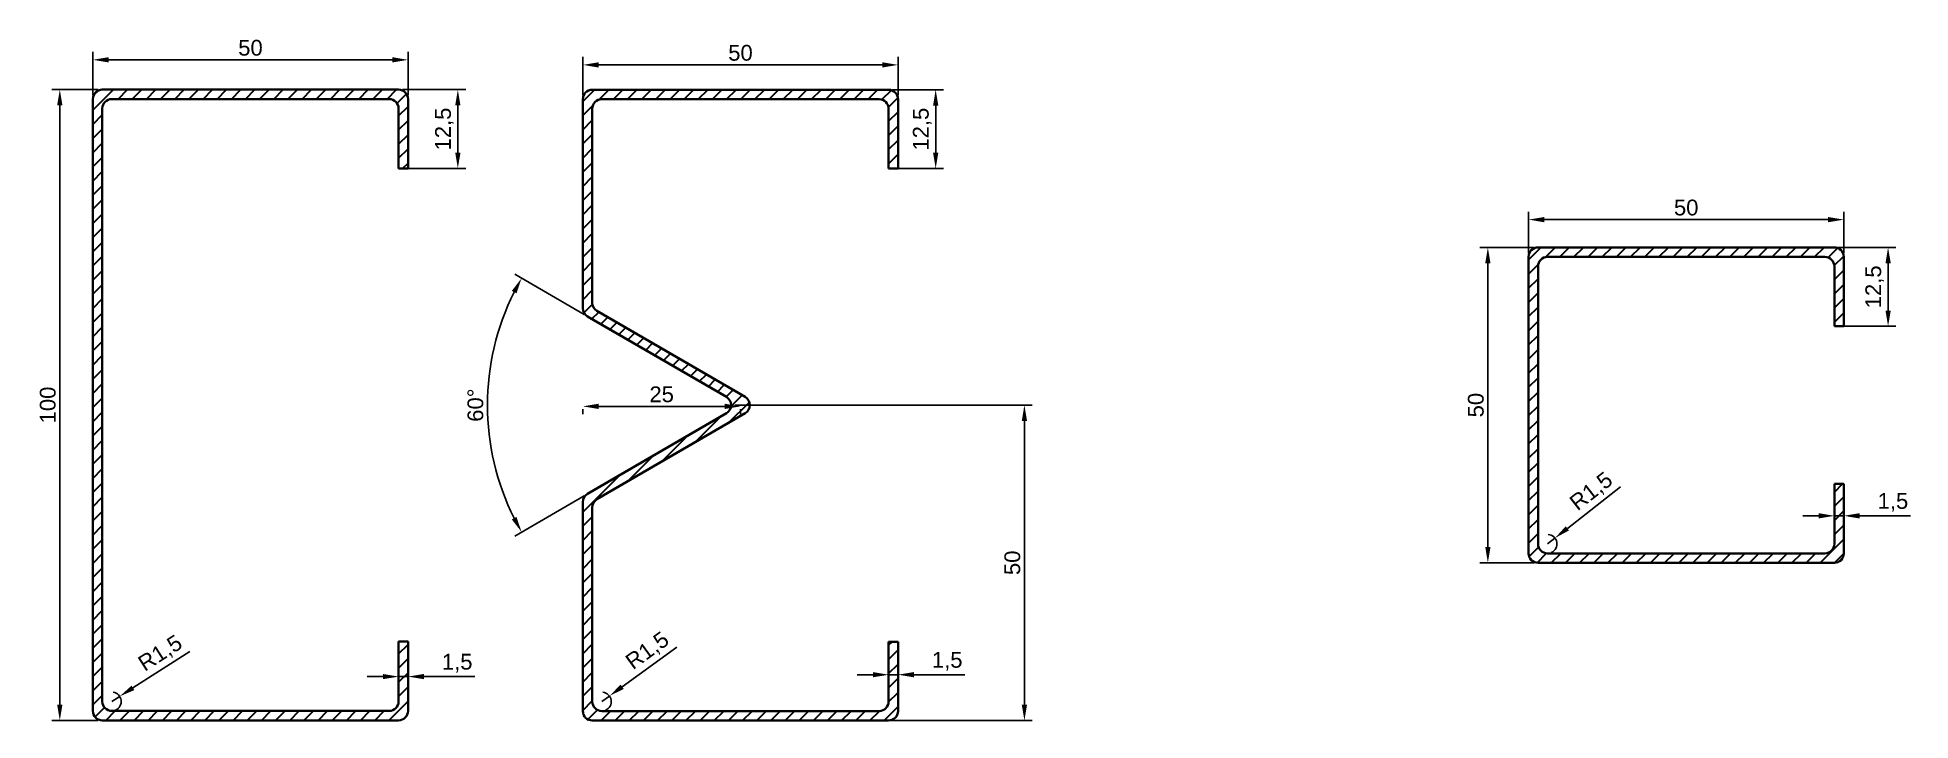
# Model space of a CAD drawing. Header units: millimetres. Extents: x 2453 to 2750, y 1783 to 1892.
import ezdxf

# ---------------------------------------------------------------- set-up
doc = ezdxf.new("R2010")
doc.units = ezdxf.units.MM
doc.layers.add('hachura', color=7, linetype='Continuous')
doc.layers.add('perfil', color=7, linetype='ZIGUEZAGUE', lineweight=35)
doc.styles.get("Standard").update_dxf_attribs({"font": 'arial.ttf'})
doc.linetypes.add('ZIGUEZAGUE', pattern='A,0.00254,-5.08,[131,ltypeshp.shx,S=5.08,R=0,X=-5.08,Y=0],-10.16,[131,ltypeshp.shx,S=5.08,R=180,X=5.08,Y=0],-5.08', length=20.32254)
doc.dimstyles.new('ISO-25', dxfattribs={"dimtxt": 2.5, "dimasz": 2.5, "dimexe": 1.25, "dimexo": 0.625, "dimtad": 1, "dimtxsty": 'Standard', "dimcen": 2.5, "dimadec": 0, "dimazin": 0, "dimtfac": 1, "dimtmove": 0, "dimatfit": 3, "dimfxl": 1, "dimarcsym": 0})

# ---------------------------------------------------------------- blocks, each defined once
blk = doc.blocks.new('*D1')
at = {"color": 0, "lineweight": -2, "transparency": 16777216}
for p, q in [((2462.38, 1883.3), (2455.02, 1883.3)), ((2456.27, 1785.8), (2456.27, 1880.8)), ((2462.38, 1783.3), (2455.02, 1783.3))]:
    blk.add_line(p, q, dxfattribs=at)
at = {"color": 0, "lineweight": 30, "transparency": 16777216}
for points in [[(2455.85, 1880.8), (2456.69, 1880.8), (2456.27, 1883.3)], [(2455.85, 1785.8), (2456.69, 1785.8), (2456.27, 1783.3)]]:
    blk.add_solid(points, dxfattribs=at)
at = {"color": 0, "transparency": 16777216, "insert": (2454.37, 1833.3), "char_height": 2.5, "attachment_point": 5, "rotation": 90}
blk.add_mtext('100', dxfattribs=at)
blk = doc.blocks.new('*D2')
at = {"color": 0, "lineweight": -2, "transparency": 16777216}
for p, q in [((2461.51, 1882.43), (2461.51, 1889.27)), ((2509.01, 1888.02), (2464.01, 1888.02)), ((2511.51, 1882.43), (2511.51, 1889.27))]:
    blk.add_line(p, q, dxfattribs=at)
at = {"color": 0, "lineweight": 30, "transparency": 16777216}
for points in [[(2464.01, 1888.44), (2464.01, 1887.61), (2461.51, 1888.02)], [(2509.01, 1888.44), (2509.01, 1887.61), (2511.51, 1888.02)]]:
    blk.add_solid(points, dxfattribs=at)
at = {"color": 0, "transparency": 16777216, "insert": (2486.51, 1889.92), "char_height": 2.5, "attachment_point": 5}
blk.add_mtext('50', dxfattribs=at)
blk = doc.blocks.new('*D3')
at = {"color": 0, "lineweight": -2, "transparency": 16777216}
for p, q in [((2510.63, 1883.3), (2520.65, 1883.3)), ((2519.4, 1880.8), (2519.4, 1873.3)), ((2510.63, 1870.8), (2520.65, 1870.8))]:
    blk.add_line(p, q, dxfattribs=at)
at = {"color": 0, "lineweight": 30, "transparency": 16777216}
for points in [[(2518.99, 1880.8), (2519.82, 1880.8), (2519.4, 1883.3)], [(2518.99, 1873.3), (2519.82, 1873.3), (2519.4, 1870.8)]]:
    blk.add_solid(points, dxfattribs=at)
at = {"color": 0, "transparency": 16777216, "insert": (2517.28, 1877.05), "char_height": 2.5, "attachment_point": 5, "rotation": 90}
blk.add_mtext('12,5', dxfattribs=at)
blk = doc.blocks.new('*D4')
at = {"color": 0, "lineweight": -2, "transparency": 16777216}
for p, q in [((2510.01, 1795.18), (2510.01, 1788.99)), ((2511.51, 1795.18), (2511.51, 1788.99)), ((2507.51, 1790.24), (2505.01, 1790.24)), ((2510.01, 1790.24), (2511.51, 1790.24)), ((2514.01, 1790.24), (2522.09, 1790.24))]:
    blk.add_line(p, q, dxfattribs=at)
at = {"color": 0, "lineweight": 30, "transparency": 16777216}
for points in [[(2507.51, 1790.66), (2507.51, 1789.83), (2510.01, 1790.24)], [(2514.01, 1790.66), (2514.01, 1789.83), (2511.51, 1790.24)]]:
    blk.add_solid(points, dxfattribs=at)
at = {"color": 0, "transparency": 16777216, "insert": (2519.3, 1792.37), "char_height": 2.5, "attachment_point": 5}
blk.add_mtext('1,5', dxfattribs=at)
blk = doc.blocks.new('*D5')
at = {"color": 0, "lineweight": -2, "transparency": 16777216}
for p, q in [((2476.89, 1794.24), (2467.87, 1788.46)), ((2464.51, 1786.3), (2465.77, 1787.11))]:
    blk.add_line(p, q, dxfattribs=at)
blk.add_arc((2464.51, 1786.3), 1.5, 293.8732, 80.4173, dxfattribs=at)
at = {"color": 0, "lineweight": 30, "transparency": 16777216}
blk.add_solid([(2467.65, 1788.81), (2468.1, 1788.11), (2465.77, 1787.11)], dxfattribs=at)
at = {"color": 0, "transparency": 16777216, "insert": (2472.29, 1793.82), "char_height": 2.5, "attachment_point": 5, "rotation": 32.6708}
blk.add_mtext('R1,5', dxfattribs=at)
blk = doc.blocks.new('*D6')
at = {"color": 0, "lineweight": -2, "transparency": 16777216}
for p, q in [((2554.13, 1794.93), (2545.46, 1788.63)), ((2542.23, 1786.28), (2543.44, 1787.16))]:
    blk.add_line(p, q, dxfattribs=at)
blk.add_arc((2542.23, 1786.28), 1.5, 293.8732, 83.7438, dxfattribs=at)
at = {"color": 0, "lineweight": 30, "transparency": 16777216}
blk.add_solid([(2545.22, 1788.97), (2545.71, 1788.29), (2543.44, 1787.16)], dxfattribs=at)
at = {"color": 0, "transparency": 16777216, "insert": (2549.56, 1794.23), "char_height": 2.5, "attachment_point": 5, "rotation": 35.9973}
blk.add_mtext('R1,5', dxfattribs=at)
blk = doc.blocks.new('*D7')
at = {"color": 0, "lineweight": -2, "transparency": 16777216}
for p, q in [((2539.23, 1882.4), (2539.23, 1888.47)), ((2541.73, 1887.22), (2586.73, 1887.22)), ((2589.23, 1882.4), (2589.23, 1888.47))]:
    blk.add_line(p, q, dxfattribs=at)
at = {"color": 0, "lineweight": 30, "transparency": 16777216}
for points in [[(2541.73, 1887.63), (2541.73, 1886.8), (2539.23, 1887.22)], [(2586.73, 1887.63), (2586.73, 1886.8), (2589.23, 1887.22)]]:
    blk.add_solid(points, dxfattribs=at)
at = {"color": 0, "transparency": 16777216, "insert": (2564.23, 1889.12), "char_height": 2.5, "attachment_point": 5}
blk.add_mtext('50', dxfattribs=at)
blk = doc.blocks.new('*D8')
at = {"color": 0, "lineweight": -2, "transparency": 16777216}
for p, q in [((2588.35, 1883.28), (2596.44, 1883.28)), ((2595.19, 1880.78), (2595.19, 1873.28)), ((2588.35, 1870.78), (2596.44, 1870.78))]:
    blk.add_line(p, q, dxfattribs=at)
at = {"color": 0, "lineweight": 30, "transparency": 16777216}
for points in [[(2594.78, 1880.78), (2595.61, 1880.78), (2595.19, 1883.28)], [(2594.78, 1873.28), (2595.61, 1873.28), (2595.19, 1870.78)]]:
    blk.add_solid(points, dxfattribs=at)
at = {"color": 0, "transparency": 16777216, "insert": (2593.06, 1877.03), "char_height": 2.5, "attachment_point": 5, "rotation": 90}
blk.add_mtext('12,5', dxfattribs=at)
blk = doc.blocks.new('*D9')
at = {"color": 0, "lineweight": -2, "transparency": 16777216}
for p, q in [((2587.73, 1795.15), (2587.73, 1789.29)), ((2589.23, 1795.15), (2589.23, 1789.29)), ((2585.23, 1790.54), (2582.73, 1790.54)), ((2587.73, 1790.54), (2589.23, 1790.54)), ((2591.73, 1790.54), (2599.81, 1790.54))]:
    blk.add_line(p, q, dxfattribs=at)
at = {"color": 0, "lineweight": 30, "transparency": 16777216}
for points in [[(2585.23, 1790.96), (2585.23, 1790.13), (2587.73, 1790.54)], [(2591.73, 1790.96), (2591.73, 1790.13), (2589.23, 1790.54)]]:
    blk.add_solid(points, dxfattribs=at)
at = {"color": 0, "transparency": 16777216, "insert": (2597.02, 1792.67), "char_height": 2.5, "attachment_point": 5}
blk.add_mtext('1,5', dxfattribs=at)
blk = doc.blocks.new('*D10')
at = {"color": 0, "lineweight": -2, "transparency": 16777216}
for p, q in [((2689.23, 1857.4), (2689.23, 1863.94)), ((2739.23, 1857.4), (2739.23, 1863.94)), ((2691.73, 1862.69), (2736.73, 1862.69))]:
    blk.add_line(p, q, dxfattribs=at)
at = {"color": 0, "transparency": 16777216}
for points in [[(2691.73, 1863.1), (2691.73, 1862.27), (2689.23, 1862.69)], [(2736.73, 1863.1), (2736.73, 1862.27), (2739.23, 1862.69)]]:
    blk.add_solid(points, dxfattribs=at)
at = {"color": 0, "transparency": 16777216, "insert": (2714.23, 1864.59), "char_height": 2.5, "attachment_point": 5}
blk.add_mtext('50', dxfattribs=at)
blk = doc.blocks.new('*D11')
at = {"color": 0, "lineweight": -2, "transparency": 16777216}
for p, q in [((2690.1, 1858.28), (2681.52, 1858.28)), ((2682.77, 1855.78), (2682.77, 1810.78)), ((2690.1, 1808.28), (2681.52, 1808.28))]:
    blk.add_line(p, q, dxfattribs=at)
at = {"color": 0, "transparency": 16777216}
for points in [[(2682.36, 1855.78), (2683.19, 1855.78), (2682.77, 1858.28)], [(2682.36, 1810.78), (2683.19, 1810.78), (2682.77, 1808.28)]]:
    blk.add_solid(points, dxfattribs=at)
at = {"color": 0, "transparency": 16777216, "insert": (2680.87, 1833.28), "char_height": 2.5, "attachment_point": 5, "rotation": 90}
blk.add_mtext('50', dxfattribs=at)
blk = doc.blocks.new('*D12')
at = {"color": 0, "lineweight": -2, "transparency": 16777216}
for p, q in [((2737.73, 1820.15), (2737.73, 1814.48)), ((2739.23, 1820.15), (2739.23, 1814.48)), ((2735.23, 1815.73), (2732.73, 1815.73)), ((2737.73, 1815.73), (2739.23, 1815.73)), ((2741.73, 1815.73), (2749.81, 1815.73))]:
    blk.add_line(p, q, dxfattribs=at)
at = {"color": 0, "transparency": 16777216}
for points in [[(2735.23, 1816.15), (2735.23, 1815.31), (2737.73, 1815.73)], [(2741.73, 1816.15), (2741.73, 1815.31), (2739.23, 1815.73)]]:
    blk.add_solid(points, dxfattribs=at)
at = {"color": 0, "transparency": 16777216, "insert": (2747.02, 1817.86), "char_height": 2.5, "attachment_point": 5}
blk.add_mtext('1,5', dxfattribs=at)
blk = doc.blocks.new('*D13')
at = {"color": 0, "lineweight": -2, "transparency": 16777216}
for p, q in [((2703.82, 1820.34), (2695.38, 1813.74)), ((2692.23, 1811.28), (2693.41, 1812.2))]:
    blk.add_line(p, q, dxfattribs=at)
blk.add_arc((2692.23, 1811.28), 1.5, 293.8732, 85.752, dxfattribs=at)
at = {"color": 0, "transparency": 16777216}
blk.add_solid([(2695.12, 1814.07), (2695.63, 1813.41), (2693.41, 1812.2)], dxfattribs=at)
at = {"color": 0, "transparency": 16777216, "insert": (2699.27, 1819.49), "char_height": 2.5, "attachment_point": 5, "rotation": 38.0056}
blk.add_mtext('R1,5', dxfattribs=at)
blk = doc.blocks.new('*D14')
at = {"color": 0, "lineweight": -2, "transparency": 16777216}
for p, q in [((2738.35, 1858.28), (2747.5, 1858.28)), ((2746.25, 1855.78), (2746.25, 1848.28)), ((2738.35, 1845.78), (2747.5, 1845.78))]:
    blk.add_line(p, q, dxfattribs=at)
at = {"color": 0, "transparency": 16777216}
for points in [[(2745.84, 1855.78), (2746.67, 1855.78), (2746.25, 1858.28)], [(2745.84, 1848.28), (2746.67, 1848.28), (2746.25, 1845.78)]]:
    blk.add_solid(points, dxfattribs=at)
at = {"color": 0, "transparency": 16777216, "insert": (2744.13, 1852.03), "char_height": 2.5, "attachment_point": 5, "rotation": 90}
blk.add_mtext('12,5', dxfattribs=at)
blk = doc.blocks.new('*D16')
at = {"color": 0, "lineweight": -2, "transparency": 16777216}
for p, q in [((2539.43, 1847.66), (2528.44, 1854.03)), ((2539.43, 1818.9), (2528.44, 1812.52))]:
    blk.add_line(p, q, dxfattribs=at)
blk.add_arc((2564.23, 1833.28), 40.12, 153.457, 206.543, dxfattribs=at)
at = {"color": 0, "lineweight": 30, "transparency": 16777216}
for points in [[(2527.97, 1851.4), (2528.7, 1851.01), (2529.52, 1853.41)], [(2528.7, 1815.55), (2527.97, 1815.15), (2529.52, 1813.15)]]:
    blk.add_solid(points, dxfattribs=at)
at = {"color": 0, "transparency": 16777216, "insert": (2522.2, 1833.28), "char_height": 2.5, "attachment_point": 5, "rotation": 90}
blk.add_mtext('60°', dxfattribs=at)
blk = doc.blocks.new('*D19')
at = {"color": 0, "lineweight": -2, "transparency": 16777216}
for p, q in [((2561.73, 1833.08), (2541.73, 1833.08)), ((2539.23, 1832.65), (2539.23, 1831.83)), ((2564.23, 1832.65), (2564.23, 1831.83))]:
    blk.add_line(p, q, dxfattribs=at)
at = {"color": 0, "lineweight": 30, "transparency": 16777216}
for points in [[(2541.73, 1833.5), (2541.73, 1832.67), (2539.23, 1833.08)], [(2561.73, 1833.5), (2561.73, 1832.67), (2564.23, 1833.08)]]:
    blk.add_solid(points, dxfattribs=at)
at = {"color": 0, "lineweight": 30, "transparency": 16777216, "insert": (2551.73, 1834.98), "char_height": 2.5, "attachment_point": 5}
blk.add_mtext('25', dxfattribs=at)
blk = doc.blocks.new('*D20')
at = {"color": 0, "lineweight": -2, "transparency": 16777216}
for p, q in [((2563.36, 1833.28), (2610.51, 1833.28)), ((2609.26, 1830.78), (2609.26, 1785.78)), ((2563.36, 1783.28), (2610.51, 1783.28))]:
    blk.add_line(p, q, dxfattribs=at)
at = {"color": 0, "lineweight": 30, "transparency": 16777216}
for points in [[(2608.85, 1830.78), (2609.68, 1830.78), (2609.26, 1833.28)], [(2608.85, 1785.78), (2609.68, 1785.78), (2609.26, 1783.28)]]:
    blk.add_solid(points, dxfattribs=at)
at = {"color": 0, "lineweight": 30, "transparency": 16777216, "insert": (2607.36, 1808.28), "char_height": 2.5, "attachment_point": 5, "rotation": 90}
blk.add_mtext('50', dxfattribs=at)

msp = doc.modelspace()

# ---------------------------------------------------------------- hatches: boundary and pattern name
at = {"layer": 'hachura', "lineweight": 30}
h = msp.add_hatch(dxfattribs=at)
h.set_pattern_fill('ANSI31', color=0, scale=0.5)
h.paths.add_polyline_path([(2541.473, 1848.209, -0.2674174), (2540.726, 1849.507), (2540.726, 1880.279, -0.4142136), (2542.226, 1881.779), (2586.226, 1881.779, -0.4142136), (2587.726, 1880.279), (2587.726, 1870.779), (2589.226, 1870.779), (2589.226, 1881.779, 0.4142136), (2587.726, 1883.279), (2540.726, 1883.279, 0.4142136), (2539.226, 1881.779), (2539.226, 1848.643, 0.2674174), (2539.973, 1847.345), (2561.989, 1834.576, -0.5760277), (2561.989, 1831.981), (2539.973, 1819.212, 0.2674174), (2539.226, 1817.914), (2539.226, 1784.779, 0.4142136), (2540.726, 1783.279), (2587.726, 1783.279, 0.4142136), (2589.226, 1784.779), (2589.226, 1795.779), (2587.726, 1795.779), (2587.726, 1786.279, -0.4142136), (2586.226, 1784.779), (2542.226, 1784.779, -0.4142136), (2540.726, 1786.279), (2540.726, 1817.05, -0.2674174), (2541.473, 1818.348), (2564.979, 1831.981, 0.5760277), (2564.979, 1834.576)])
h.paths.add_polyline_path([(2461.508, 1881.802), (2461.508, 1784.802, 0.4142136), (2463.008, 1783.302), (2510.008, 1783.302, 0.4142136), (2511.508, 1784.802), (2511.508, 1795.802), (2510.008, 1795.802), (2510.008, 1786.302, -0.4142136), (2508.508, 1784.802), (2464.508, 1784.802, -0.4142136), (2463.008, 1786.302), (2463.008, 1880.302, -0.4142136), (2464.508, 1881.802), (2508.508, 1881.802, -0.4142136), (2510.008, 1880.302), (2510.008, 1870.802), (2511.508, 1870.802), (2511.508, 1881.802, 0.4142136), (2510.008, 1883.302), (2463.008, 1883.302, 0.4142136)])
h.paths.add_polyline_path([(2690.726, 1855.279, -0.4142136), (2692.226, 1856.779), (2736.226, 1856.779, -0.4142136), (2737.726, 1855.279), (2737.726, 1845.779), (2739.226, 1845.779), (2739.226, 1856.779, 0.4142136), (2737.726, 1858.279), (2690.726, 1858.279, 0.4142136), (2689.226, 1856.779), (2689.226, 1809.779, 0.4142136), (2690.726, 1808.279), (2737.726, 1808.279, 0.4142136), (2739.226, 1809.779), (2739.226, 1820.779), (2737.726, 1820.779), (2737.726, 1811.279, -0.4142136), (2736.226, 1809.779), (2692.226, 1809.779, -0.4142136), (2690.726, 1811.279)])

# ---------------------------------------------------------------- linework, layer by layer
at = {"layer": 'perfil', "linetype": 'ByBlock'}
for p, q in [((2461.508, 1881.802), (2461.508, 1784.802)), ((2463.008, 1883.302), (2510.008, 1883.302)), ((2508.508, 1881.802), (2464.508, 1881.802)), ((2511.508, 1881.802), (2511.508, 1870.802)), ((2463.008, 1880.302), (2463.008, 1786.302)), ((2510.008, 1870.802), (2510.008, 1880.302)), ((2511.508, 1870.802), (2510.008, 1870.802)), ((2689.226, 1856.779), (2689.226, 1809.779)), ((2690.726, 1858.279), (2737.726, 1858.279)), ((2736.226, 1856.779), (2692.226, 1856.779)), ((2739.226, 1856.779), (2739.226, 1845.779)), ((2690.726, 1855.279), (2690.726, 1811.279)), ((2737.726, 1845.779), (2737.726, 1855.279)), ((2739.226, 1845.779), (2737.726, 1845.779)), ((2737.726, 1811.279), (2737.726, 1820.779)), ((2737.726, 1820.779), (2739.226, 1820.779)), ((2739.226, 1809.779), (2739.226, 1820.779)), ((2692.226, 1809.779), (2736.226, 1809.779)), ((2690.726, 1808.279), (2737.726, 1808.279)), ((2510.008, 1786.302), (2510.008, 1795.802)), ((2510.008, 1795.802), (2511.508, 1795.802)), ((2511.508, 1784.802), (2511.508, 1795.802)), ((2463.008, 1783.302), (2510.008, 1783.302)), ((2464.508, 1784.802), (2508.508, 1784.802))]:
    msp.add_line(p, q, dxfattribs=at)
at = {"layer": 'perfil', "linetype": 'Continuous'}
for p, q in [((2539.226, 1881.779), (2539.226, 1848.643)), ((2540.726, 1883.279), (2587.726, 1883.279)), ((2542.226, 1881.779), (2586.226, 1881.779)), ((2589.226, 1881.779), (2589.226, 1870.779)), ((2540.726, 1880.279), (2540.726, 1849.507)), ((2587.726, 1880.279), (2587.726, 1870.779)), ((2589.226, 1870.779), (2587.726, 1870.779)), ((2564.979, 1834.576), (2541.473, 1848.209)), ((2561.989, 1834.576), (2539.973, 1847.345)), ((2561.989, 1831.981), (2539.973, 1819.212)), ((2564.979, 1831.981), (2541.473, 1818.348)), ((2539.226, 1817.914), (2539.226, 1784.779)), ((2540.726, 1817.05), (2540.726, 1786.279)), ((2587.726, 1786.279), (2587.726, 1795.779)), ((2589.226, 1795.779), (2587.726, 1795.779)), ((2589.226, 1784.779), (2589.226, 1795.779)), ((2540.726, 1783.279), (2587.726, 1783.279)), ((2542.226, 1784.779), (2586.226, 1784.779))]:
    msp.add_line(p, q, dxfattribs=at)
at = {"layer": 'perfil', "linetype": 'ByBlock'}
for centre, start, end in [((2463.008, 1881.802), 90, 180), ((2464.508, 1880.302), 90, 180), ((2508.508, 1880.302), 0, 90), ((2510.008, 1881.802), 0, 90), ((2690.726, 1856.779), 90, 180), ((2692.226, 1855.279), 90, 180), ((2736.226, 1855.279), 0, 90), ((2737.726, 1856.779), 0, 90), ((2690.726, 1809.779), 180, 270), ((2692.226, 1811.279), 180, 270), ((2736.226, 1811.279), 270, 0), ((2737.726, 1809.779), 270, 0), ((2464.508, 1786.302), 180, 270), ((2508.508, 1786.302), 270, 0), ((2463.008, 1784.802), 180, 270), ((2510.008, 1784.802), 270, 0)]:
    msp.add_arc(centre, 1.5, start, end, dxfattribs=at)
at = {"layer": 'perfil', "linetype": 'Continuous'}
for centre, start, end in [((2540.726, 1881.779), 90, 180), ((2542.226, 1880.279), 90, 180), ((2586.226, 1880.279), 0, 90), ((2587.726, 1881.779), 0, 90), ((2540.726, 1848.643), 180, 239.88627), ((2542.226, 1849.507), 180, 239.88627), ((2561.236, 1833.279), 300.11373, 59.88627), ((2564.226, 1833.279), 300.11373, 59.88627), ((2540.726, 1817.914), 120.11373, 180), ((2542.226, 1817.05), 120.11373, 180), ((2542.226, 1786.279), 180, 270), ((2586.226, 1786.279), 270, 0), ((2540.726, 1784.779), 180, 270), ((2587.726, 1784.779), 270, 0)]:
    msp.add_arc(centre, 1.5, start, end, dxfattribs=at)

# ---------------------------------------------------------------- dimensions: what is measured, and where the dimension line sits
for base, p1, p2, picture, middle in [((2461.508, 1888.023), (2511.508, 1881.802), (2461.508, 1881.802), '*D2', (2486.508, 1889.924)), ((2589.226, 1887.217), (2539.226, 1881.779), (2589.226, 1881.779), '*D7', (2564.226, 1889.119)), ((2739.226, 1862.688), (2689.226, 1856.779), (2739.226, 1856.779), '*D10', (2714.226, 1864.589)), ((2739.226, 1815.731), (2737.726, 1820.779), (2739.226, 1820.779), '*D12', (2747.018, 1817.858)), ((2511.508, 1790.245), (2510.008, 1795.802), (2511.508, 1795.802), '*D4', (2519.3, 1792.372)), ((2589.226, 1790.545), (2587.726, 1795.779), (2589.226, 1795.779), '*D9', (2597.018, 1792.672))]:
    dim = msp.add_linear_dim(base=base, p1=p1, p2=p2, dimstyle='ISO-25')
    dim.commit()
    dim.dimension.update_dxf_attribs({"geometry": picture, "text_midpoint": middle})
for base, p1, p2, picture, middle in [((2456.269, 1883.302), (2463.008, 1783.302), (2463.008, 1883.302), '*D1', (2454.367, 1833.302)), ((2519.404, 1870.802), (2510.008, 1883.302), (2510.008, 1870.802), '*D3', (2517.277, 1877.052)), ((2595.192, 1870.779), (2587.726, 1883.279), (2587.726, 1870.779), '*D8', (2593.065, 1877.029)), ((2682.773, 1808.279), (2690.726, 1858.279), (2690.726, 1808.279), '*D11', (2680.872, 1833.279)), ((2746.254, 1845.779), (2737.726, 1858.279), (2737.726, 1845.779), '*D14', (2744.127, 1852.029))]:
    dim = msp.add_linear_dim(base=base, p1=p1, p2=p2, angle=90, dimstyle='ISO-25')
    dim.commit()
    dim.dimension.update_dxf_attribs({"geometry": picture, "text_midpoint": middle})
dim = msp.add_angular_dim_2l(base=(2524.719, 1840.272), line1=((2561.989, 1831.981), (2539.973, 1819.212)), line2=((2561.989, 1834.576), (2539.973, 1847.345)), dimstyle='ISO-25')
dim.commit()
dim.dimension.update_dxf_attribs({"geometry": '*D16', "text_midpoint": (2522.204, 1833.279)})
at = {"lineweight": 30}
dim = msp.add_linear_dim(base=(2539.226, 1833.082), p1=(2564.226, 1833.279), p2=(2539.226, 1833.279), dimstyle='ISO-25', dxfattribs=at)
dim.commit()
dim.dimension.update_dxf_attribs({"geometry": '*D19', "text_midpoint": (2551.726, 1834.983)})
dim = msp.add_linear_dim(base=(2609.262, 1783.279), p1=(2562.736, 1833.279), p2=(2562.736, 1783.279), angle=90, dimstyle='ISO-25', dxfattribs=at)
dim.commit()
dim.dimension.update_dxf_attribs({"geometry": '*D20', "text_midpoint": (2607.36, 1808.279)})
for center, mpoint, picture, middle in [((2692.226, 1811.279), (2693.408, 1812.202), '*D13', (2699.273, 1819.486)), ((2542.226, 1786.279), (2543.44, 1787.16), '*D6', (2549.557, 1794.234)), ((2464.508, 1786.302), (2465.77, 1787.111), '*D5', (2472.287, 1793.818))]:
    dim = msp.add_radius_dim(center=center, mpoint=mpoint, dimstyle='ISO-25')
    dim.commit()
    dim.dimension.update_dxf_attribs({"geometry": picture, "text_midpoint": middle})

doc.saveas('drawing.dxf')
